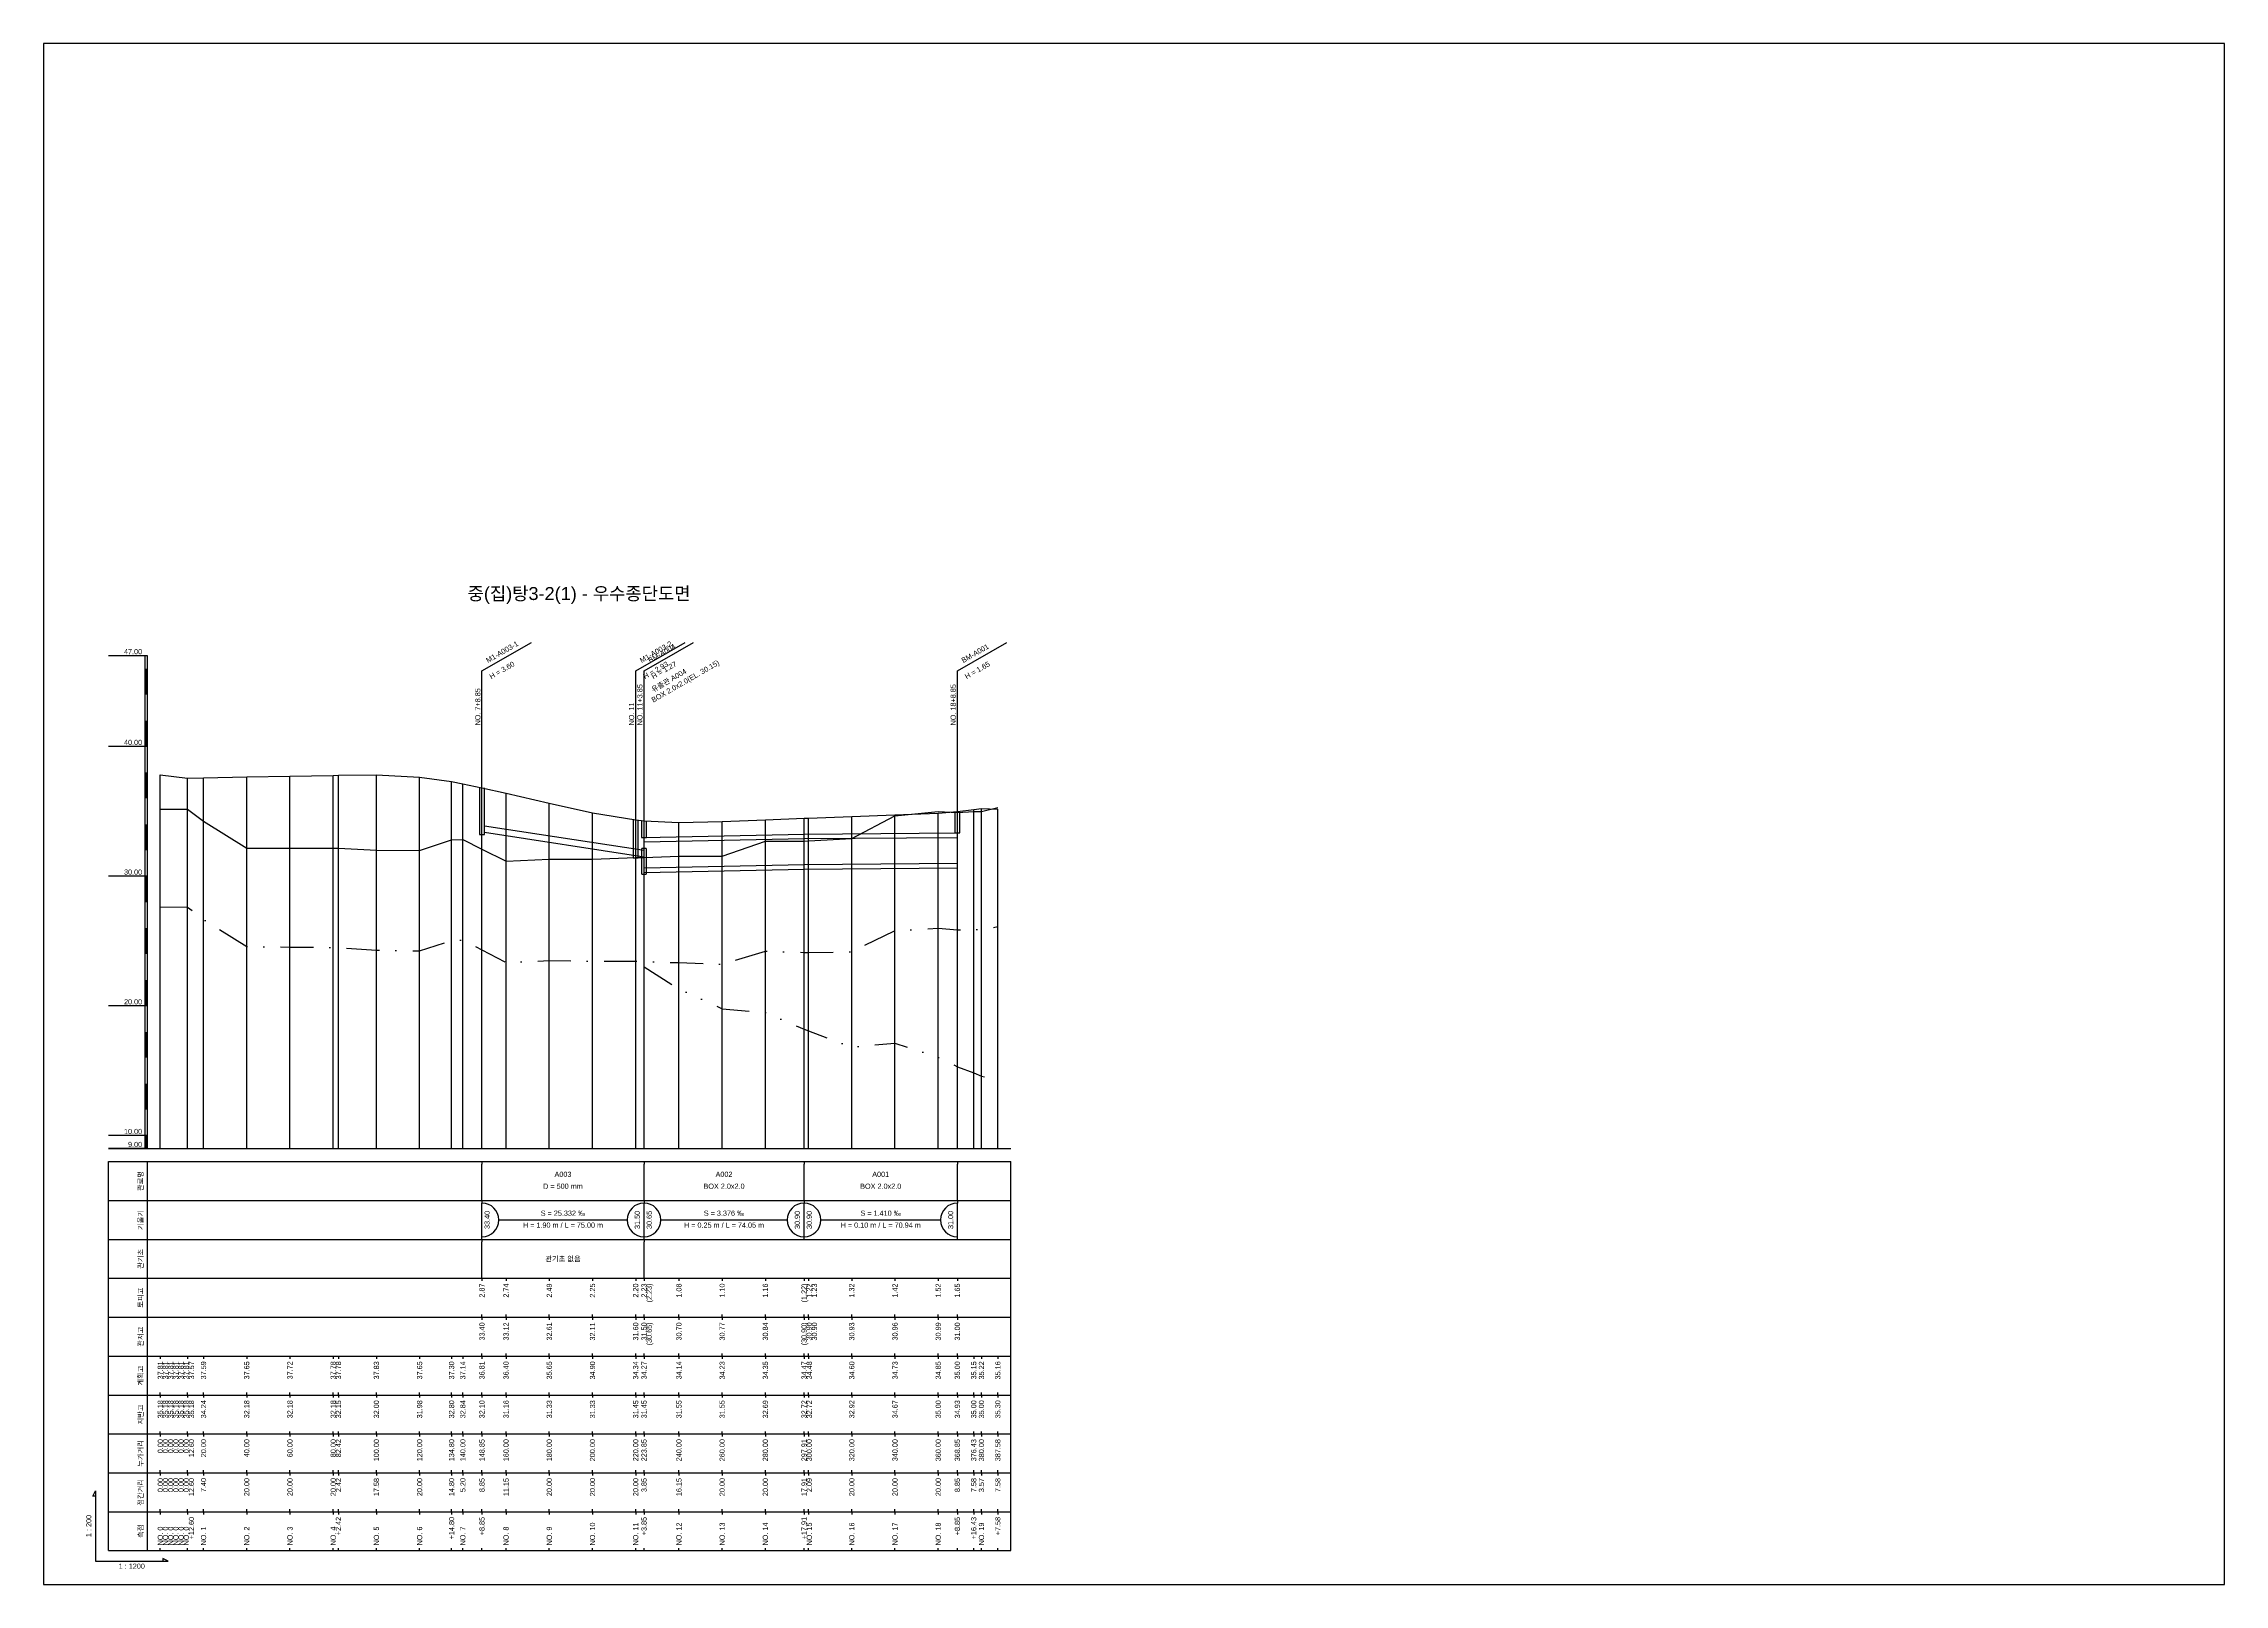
# Model space of a CAD drawing. Header units: millimetres. Extents: x -105495 to 3444, y -108190 to 2013.
# Drawn here: x 20 to 861, y -10948 to -10354 of the extents above; entities that cross this region are included whole.
import ezdxf
from ezdxf.enums import TextEntityAlignment as Align

# ---------------------------------------------------------------- set-up
doc = ezdxf.new("R2010")
doc.units = ezdxf.units.MM
doc.linetypes.add('DASHDOT', pattern=[25.4, 12.7, -6.35, 0, -6.35])
doc.linetypes.add('DIVIDE', pattern=[31.75, 12.7, -6.35, 0, -6.35, 0, -6.35])
for name, color, linetype in [('KZ_종단_계획선', 1, 'Continuous'), ('KZ_종단_관로', 4, 'Continuous'), ('KZ_종단_깃발', 7, 'Continuous'), ('KZ_종단_노선명', 7, 'Continuous'), ('KZ_종단_도각', 7, 'Continuous'), ('KZ_종단_맨홀', 4, 'Continuous'), ('KZ_종단_수직선', 7, 'Continuous'), ('KZ_종단_암거', 1, 'Continuous'), ('KZ_종단_암선1', 56, 'DASHDOT'), ('KZ_종단_암선2', 4, 'DIVIDE'), ('KZ_종단_지반선', 3, 'Continuous'), ('KZ_종단_테이블문자', 7, 'Continuous'), ('KZ_종단_테이블선', 7, 'Continuous'), ('KZ_종단_폴대', 7, 'Continuous')]:
    doc.layers.add(name, color=color, linetype=linetype)
doc.styles.get("Standard").update_dxf_attribs({"font": 'arial.ttf'})

msp = doc.modelspace()

# ---------------------------------------------------------------- linework, layer by layer
at = {"layer": 'KZ_종단_계획선'}
msp.add_lwpolyline([(65, -10635.93), (65, -10635.93), (65, -10635.93), (65, -10635.93), (65, -10635.93), (65, -10635.93), (75.5, -10637.15), (81.67, -10637.04), (98.33, -10636.73), (115, -10636.42), (131.67, -10636.11), (133.68, -10636.08), (148.33, -10635.86), (165, -10636.77), (177.34, -10638.49), (181.67, -10639.31), (189.04, -10640.95), (198.33, -10643.01), (215, -10646.77), (231.67, -10650.52), (248.33, -10653.3), (251.54, -10653.63), (265, -10654.32), (281.67, -10653.86), (298.33, -10653.24), (313.25, -10652.67), (315, -10652.61), (331.67, -10651.98), (348.33, -10651.35), (365, -10650.73), (372.37, -10650.01), (378.69, -10649.25), (381.67, -10648.89), (387.98, -10649.2)], dxfattribs=at)
at = {"layer": 'KZ_종단_관로'}
for p, q in [((190.04, -10655.5), (251.54, -10664.98)), ((190.04, -10658), (251.54, -10667.48))]:
    msp.add_line(p, q, dxfattribs=at)
for points in [[(251.54, -10660), (313.25, -10658.75)], [(251.54, -10661.75), (313.25, -10660.5)], [(313.25, -10658.75), (372.37, -10658.25)], [(313.25, -10660.5), (372.37, -10660)], [(251.54, -10671.75), (313.25, -10670.5)], [(251.54, -10673.5), (313.25, -10672.25)], [(313.25, -10670.5), (372.37, -10670)], [(313.25, -10672.25), (372.37, -10671.75)]]:
    msp.add_lwpolyline(points, dxfattribs=at)
at = {"layer": 'KZ_종단_깃발'}
for p, q in [((189.04, -10595.86), (208.09, -10584.86)), ((248.33, -10595.86), (267.39, -10584.86)), ((251.54, -10595.86), (270.6, -10584.86)), ((372.37, -10595.86), (391.43, -10584.86)), ((189.04, -10780), (189.04, -10595.86)), ((248.33, -10780), (248.33, -10595.86)), ((251.54, -10780), (251.54, -10595.86)), ((372.37, -10780), (372.37, -10595.86))]:
    msp.add_line(p, q, dxfattribs=at)
at = {"layer": 'KZ_종단_도각'}
msp.add_lwpolyline([(20, -10948), (861, -10948), (861, -10354), (20, -10354)], close=True, dxfattribs=at)
at = {"layer": 'KZ_종단_맨홀'}
for points in [[(188.04, -10640.95), (188.04, -10658.96), (190.04, -10658.96), (190.04, -10640.95)], [(247.33, -10653.3), (247.33, -10667.95), (249.33, -10667.95), (249.33, -10653.3)], [(250.54, -10653.63), (250.54, -10660), (252.54, -10660), (252.54, -10653.63)], [(371.37, -10650.01), (371.37, -10658.25), (373.37, -10658.25), (373.37, -10650.01)]]:
    msp.add_lwpolyline(points, dxfattribs=at)
at = {"layer": 'KZ_종단_수직선'}
for p, q in [((65, -10780), (65, -10635.93)), ((65, -10780), (65, -10635.93)), ((65, -10780), (65, -10635.93)), ((65, -10780), (65, -10635.93)), ((65, -10780), (65, -10635.93)), ((65, -10780), (65, -10635.93)), ((65, -10780), (65, -10635.93)), ((65, -10780), (65, -10635.93)), ((65, -10780), (65, -10635.93)), ((65, -10780), (65, -10635.93)), ((65, -10780), (65, -10635.93)), ((75.5, -10780), (75.5, -10637.15)), ((81.67, -10780), (81.67, -10637.04)), ((98.33, -10780), (98.33, -10636.73)), ((115, -10780), (115, -10636.42)), ((131.67, -10780), (131.67, -10636.11)), ((133.68, -10780), (133.68, -10636.08)), ((148.33, -10780), (148.33, -10635.86)), ((165, -10780), (165, -10636.77)), ((177.33, -10780), (177.33, -10638.49)), ((181.67, -10780), (181.67, -10639.31)), ((189.04, -10780), (189.04, -10640.95)), ((198.33, -10780), (198.33, -10643.01)), ((215, -10780), (215, -10646.77)), ((231.67, -10780), (231.67, -10650.52)), ((248.33, -10780), (248.33, -10653.3)), ((251.54, -10780), (251.54, -10653.63)), ((265, -10780), (265, -10654.32)), ((281.67, -10780), (281.67, -10653.86)), ((298.33, -10780), (298.33, -10653.24)), ((313.26, -10780), (313.26, -10652.67)), ((315, -10780), (315, -10652.61)), ((331.67, -10780), (331.67, -10651.98)), ((348.33, -10780), (348.33, -10651.35)), ((365, -10780), (365, -10650.73)), ((372.37, -10780), (372.37, -10650.01)), ((378.69, -10780), (378.69, -10649.25)), ((381.67, -10780), (381.67, -10648.89)), ((387.98, -10780), (387.98, -10649.2))]:
    msp.add_line(p, q, dxfattribs=at)
at = {"layer": 'KZ_종단_암거'}
for p, q in [((252.38, -10664.25), (250.71, -10664.25)), ((250.71, -10674.25), (250.71, -10664.25)), ((252.38, -10664.25), (252.38, -10674.25)), ((250.71, -10674.25), (252.38, -10674.25))]:
    msp.add_line(p, q, dxfattribs=at)
at = {"layer": 'KZ_종단_암선1', "flags": 128}
msp.add_lwpolyline([(65, -10686.8), (65, -10686.8), (65, -10686.8), (65, -10686.8), (65, -10686.8), (65, -10686.8), (75.5, -10686.91), (81.67, -10691.67), (98.33, -10702.13), (115, -10702.3), (131.67, -10702.46), (133.68, -10702.58), (148.33, -10703.5), (165, -10703.77), (177.33, -10699.8), (181.67, -10699.62), (189.04, -10703.4), (198.33, -10708.17), (215, -10707.5), (231.67, -10707.76), (248.33, -10707.73), (251.54, -10707.95), (265, -10708.27), (281.67, -10708.97), (298.33, -10703.9), (313.26, -10704.37), (315, -10704.42), (331.67, -10704.1), (348.33, -10695.99), (365, -10694.97), (372.37, -10695.64), (378.69, -10695.54), (381.67, -10695.63), (387.98, -10694.41)], dxfattribs=at)
at = {"layer": 'KZ_종단_암선2', "flags": 128}
msp.add_lwpolyline([(251.54, -10709.95), (265, -10718.43), (281.67, -10726.07), (298.33, -10727.56), (313.26, -10733.9), (315, -10734.64), (331.67, -10740.87), (348.33, -10739.32), (365, -10744.84), (372.37, -10748.42), (378.69, -10750.8), (381.67, -10752.07), (387.98, -10753.32)], dxfattribs=at)
at = {"layer": 'KZ_종단_지반선', "flags": 128}
msp.add_lwpolyline([(65, -10649.12), (65, -10649.12), (65, -10649.12), (65, -10649.12), (65, -10649.12), (65, -10649.12), (75.5, -10649.12), (81.67, -10653.82), (98.33, -10664.12), (115, -10664.12), (131.67, -10664.12), (133.68, -10664.23), (148.33, -10665), (165, -10665.11), (177.33, -10661.02), (181.67, -10660.8), (189.04, -10664.51), (198.33, -10669.18), (215, -10668.35), (231.67, -10668.35), (248.33, -10667.75), (251.54, -10667.75), (265, -10667.26), (281.67, -10667.26), (298.33, -10661.53), (313.26, -10661.42), (315, -10661.4), (331.67, -10660.42), (348.33, -10651.66), (365, -10649.98), (372.37, -10650.36), (378.69, -10650.01), (381.67, -10649.99), (387.98, -10648.51)], dxfattribs=at)
at = {"layer": 'KZ_종단_테이블문자'}
for p, q in [((189.04, -10785), (189.04, -10786)), ((189.04, -10799), (189.04, -10786)), ((251.54, -10785), (251.54, -10786)), ((251.54, -10785), (251.54, -10786)), ((251.54, -10799), (251.54, -10786)), ((251.54, -10799), (251.54, -10786)), ((313.26, -10785), (313.26, -10786)), ((313.26, -10785), (313.26, -10786)), ((313.26, -10799), (313.26, -10786)), ((313.26, -10799), (313.26, -10786)), ((372.37, -10785), (372.37, -10786)), ((372.37, -10799), (372.37, -10786)), ((189.04, -10800), (189.04, -10799)), ((189.04, -10800), (189.04, -10801)), ((189.04, -10814), (189.04, -10801)), ((251.54, -10800), (251.54, -10799)), ((251.54, -10800), (251.54, -10799)), ((251.54, -10800), (251.54, -10801)), ((251.54, -10800), (251.54, -10801)), ((251.54, -10814), (251.54, -10801)), ((251.54, -10814), (251.54, -10801)), ((313.26, -10800), (313.26, -10799)), ((313.26, -10800), (313.26, -10799)), ((313.26, -10800), (313.26, -10801)), ((313.26, -10800), (313.26, -10801)), ((313.26, -10814), (313.26, -10801)), ((313.26, -10814), (313.26, -10801)), ((372.37, -10800), (372.37, -10799)), ((372.37, -10800), (372.37, -10801)), ((372.37, -10814), (372.37, -10801)), ((189.04, -10815), (189.04, -10814)), ((189.04, -10815), (189.04, -10816)), ((195.46, -10807.5), (245.12, -10807.5)), ((251.54, -10815), (251.54, -10814)), ((251.54, -10815), (251.54, -10814)), ((251.54, -10815), (251.54, -10816)), ((257.96, -10807.5), (306.84, -10807.5)), ((313.26, -10815), (313.26, -10814)), ((313.26, -10815), (313.26, -10814)), ((319.67, -10807.5), (365.96, -10807.5)), ((372.37, -10815), (372.37, -10814)), ((189.04, -10829), (189.04, -10816)), ((251.54, -10829), (251.54, -10816)), ((189.04, -10830), (189.04, -10829)), ((251.54, -10830), (251.54, -10829))]:
    msp.add_line(p, q, dxfattribs=at)
for centre, start, end in [((189.04, -10807.5), 270, 90), ((251.54, -10807.5), 90, 270), ((251.54, -10807.5), 270, 90), ((313.26, -10807.5), 90, 270), ((313.26, -10807.5), 270, 90), ((372.37, -10807.5), 90, 270)]:
    msp.add_arc(centre, 6.5, start, end, dxfattribs=at)
at = {"layer": 'KZ_종단_테이블선'}
for p, q in [((45, -10780), (392.98, -10780)), ((45, -10800), (45, -10785)), ((45, -10785), (392.98, -10785)), ((60, -10800), (60, -10785)), ((392.98, -10800), (392.98, -10785)), ((45, -10815), (45, -10800)), ((45, -10800), (392.98, -10800)), ((60, -10815), (60, -10800)), ((392.98, -10815), (392.98, -10800)), ((45, -10830), (45, -10815)), ((45, -10815), (392.98, -10815)), ((60, -10830), (60, -10815)), ((392.98, -10830), (392.98, -10815)), ((45, -10845), (45, -10830)), ((45, -10830), (392.98, -10830)), ((60, -10845), (60, -10830)), ((189.04, -10830), (189.04, -10831)), ((198.33, -10830), (198.33, -10831)), ((215, -10830), (215, -10831)), ((231.67, -10830), (231.67, -10831)), ((248.33, -10830), (248.33, -10831)), ((251.54, -10830), (251.54, -10831)), ((265, -10830), (265, -10831)), ((281.67, -10830), (281.67, -10831)), ((298.33, -10830), (298.33, -10831)), ((313.25, -10830), (313.25, -10831)), ((315, -10830), (315, -10831)), ((331.67, -10830), (331.67, -10831)), ((348.33, -10830), (348.33, -10831)), ((365, -10830), (365, -10831)), ((372.37, -10830), (372.37, -10831)), ((392.98, -10845), (392.98, -10830)), ((45, -10860), (45, -10845)), ((45, -10845), (392.98, -10845)), ((60, -10860), (60, -10845)), ((189.04, -10845), (189.04, -10844)), ((189.04, -10845), (189.04, -10846)), ((198.33, -10845), (198.33, -10844)), ((198.33, -10845), (198.33, -10846)), ((215, -10845), (215, -10844)), ((215, -10845), (215, -10846)), ((231.67, -10845), (231.67, -10844)), ((231.67, -10845), (231.67, -10846)), ((248.33, -10845), (248.33, -10844)), ((248.33, -10845), (248.33, -10846)), ((251.54, -10845), (251.54, -10844)), ((251.54, -10845), (251.54, -10846)), ((265, -10845), (265, -10844)), ((265, -10845), (265, -10846)), ((281.67, -10845), (281.67, -10844)), ((281.67, -10845), (281.67, -10846)), ((298.33, -10845), (298.33, -10844)), ((298.33, -10845), (298.33, -10846)), ((313.25, -10845), (313.25, -10844)), ((313.25, -10845), (313.25, -10846)), ((315, -10845), (315, -10844)), ((315, -10845), (315, -10846)), ((331.67, -10845), (331.67, -10844)), ((331.67, -10845), (331.67, -10846)), ((348.33, -10845), (348.33, -10844)), ((348.33, -10845), (348.33, -10846)), ((365, -10845), (365, -10844)), ((365, -10845), (365, -10846)), ((372.37, -10845), (372.37, -10844)), ((372.37, -10845), (372.37, -10846)), ((392.98, -10860), (392.98, -10845)), ((45, -10875), (45, -10860)), ((45, -10860), (392.98, -10860)), ((60, -10875), (60, -10860)), ((65, -10860), (65, -10861)), ((65, -10860), (65, -10861)), ((65, -10860), (65, -10861)), ((65, -10860), (65, -10861)), ((65, -10860), (65, -10861)), ((65, -10860), (65, -10861)), ((75.5, -10860), (75.5, -10861)), ((81.67, -10860), (81.67, -10861)), ((98.33, -10860), (98.33, -10861)), ((115, -10860), (115, -10861)), ((131.67, -10860), (131.67, -10861)), ((133.68, -10860), (133.68, -10861)), ((148.33, -10860), (148.33, -10861)), ((165, -10860), (165, -10861)), ((177.33, -10860), (177.33, -10861)), ((181.67, -10860), (181.67, -10861)), ((189.04, -10860), (189.04, -10859)), ((189.04, -10860), (189.04, -10861)), ((198.33, -10860), (198.33, -10859)), ((198.33, -10860), (198.33, -10861)), ((215, -10860), (215, -10859)), ((215, -10860), (215, -10861)), ((231.67, -10860), (231.67, -10859)), ((231.67, -10860), (231.67, -10861)), ((248.33, -10860), (248.33, -10859)), ((248.33, -10860), (248.33, -10861)), ((251.54, -10860), (251.54, -10859)), ((251.54, -10860), (251.54, -10861)), ((265, -10860), (265, -10859)), ((265, -10860), (265, -10861)), ((281.67, -10860), (281.67, -10859)), ((281.67, -10860), (281.67, -10861)), ((298.33, -10860), (298.33, -10859)), ((298.33, -10860), (298.33, -10861)), ((313.25, -10860), (313.25, -10859)), ((313.26, -10860), (313.26, -10861)), ((315, -10860), (315, -10859)), ((315, -10860), (315, -10861)), ((331.67, -10860), (331.67, -10859)), ((331.67, -10860), (331.67, -10861)), ((348.33, -10860), (348.33, -10859)), ((348.33, -10860), (348.33, -10861)), ((365, -10860), (365, -10859)), ((365, -10860), (365, -10861)), ((372.37, -10860), (372.37, -10859)), ((372.37, -10860), (372.37, -10861)), ((378.69, -10860), (378.69, -10861)), ((381.67, -10860), (381.67, -10861)), ((387.98, -10860), (387.98, -10861)), ((392.98, -10875), (392.98, -10860)), ((65, -10875), (65, -10874)), ((65, -10875), (65, -10874)), ((65, -10875), (65, -10874)), ((65, -10875), (65, -10874)), ((65, -10875), (65, -10874)), ((65, -10875), (65, -10874)), ((75.5, -10875), (75.5, -10874)), ((81.67, -10875), (81.67, -10874)), ((98.33, -10875), (98.33, -10874)), ((115, -10875), (115, -10874)), ((131.67, -10875), (131.67, -10874)), ((133.68, -10875), (133.68, -10874)), ((148.33, -10875), (148.33, -10874)), ((165, -10875), (165, -10874)), ((177.33, -10875), (177.33, -10874)), ((181.67, -10875), (181.67, -10874)), ((189.04, -10875), (189.04, -10874)), ((198.33, -10875), (198.33, -10874)), ((215, -10875), (215, -10874)), ((231.67, -10875), (231.67, -10874)), ((248.33, -10875), (248.33, -10874)), ((251.54, -10875), (251.54, -10874)), ((265, -10875), (265, -10874)), ((281.67, -10875), (281.67, -10874)), ((298.33, -10875), (298.33, -10874)), ((313.26, -10875), (313.26, -10874)), ((315, -10875), (315, -10874)), ((331.67, -10875), (331.67, -10874)), ((348.33, -10875), (348.33, -10874)), ((365, -10875), (365, -10874)), ((372.37, -10875), (372.37, -10874)), ((378.69, -10875), (378.69, -10874)), ((381.67, -10875), (381.67, -10874)), ((387.98, -10875), (387.98, -10874)), ((45, -10890), (45, -10875)), ((45, -10875), (392.98, -10875)), ((60, -10890), (60, -10875)), ((65, -10875), (65, -10876)), ((65, -10875), (65, -10876)), ((65, -10875), (65, -10876)), ((65, -10875), (65, -10876)), ((65, -10875), (65, -10876)), ((65, -10875), (65, -10876)), ((75.5, -10875), (75.5, -10876)), ((81.67, -10875), (81.67, -10876)), ((98.33, -10875), (98.33, -10876)), ((115, -10875), (115, -10876)), ((131.67, -10875), (131.67, -10876)), ((133.68, -10875), (133.68, -10876)), ((148.33, -10875), (148.33, -10876)), ((165, -10875), (165, -10876)), ((177.33, -10875), (177.33, -10876)), ((181.67, -10875), (181.67, -10876)), ((189.04, -10875), (189.04, -10876)), ((198.33, -10875), (198.33, -10876)), ((215, -10875), (215, -10876)), ((231.67, -10875), (231.67, -10876)), ((248.33, -10875), (248.33, -10876)), ((251.54, -10875), (251.54, -10876)), ((265, -10875), (265, -10876)), ((281.67, -10875), (281.67, -10876)), ((298.33, -10875), (298.33, -10876)), ((313.26, -10875), (313.26, -10876)), ((315, -10875), (315, -10876)), ((331.67, -10875), (331.67, -10876)), ((348.33, -10875), (348.33, -10876)), ((365, -10875), (365, -10876)), ((372.37, -10875), (372.37, -10876)), ((378.69, -10875), (378.69, -10876)), ((381.67, -10875), (381.67, -10876)), ((387.98, -10875), (387.98, -10876)), ((392.98, -10890), (392.98, -10875)), ((45, -10905), (45, -10890)), ((45, -10890), (392.98, -10890)), ((60, -10905), (60, -10890)), ((65, -10890), (65, -10889)), ((65, -10890), (65, -10889)), ((65, -10890), (65, -10889)), ((65, -10890), (65, -10889)), ((65, -10890), (65, -10889)), ((65, -10890), (65, -10889)), ((65, -10890), (65, -10891)), ((65, -10890), (65, -10891)), ((65, -10890), (65, -10891)), ((65, -10890), (65, -10891)), ((65, -10890), (65, -10891)), ((65, -10890), (65, -10891)), ((75.5, -10890), (75.5, -10889)), ((75.5, -10890), (75.5, -10891)), ((81.67, -10890), (81.67, -10889)), ((81.67, -10890), (81.67, -10891)), ((98.33, -10890), (98.33, -10889)), ((98.33, -10890), (98.33, -10891)), ((115, -10890), (115, -10889)), ((115, -10890), (115, -10891)), ((131.67, -10890), (131.67, -10889)), ((131.67, -10890), (131.67, -10891)), ((133.68, -10890), (133.68, -10889)), ((133.68, -10890), (133.68, -10891)), ((148.33, -10890), (148.33, -10889)), ((148.33, -10890), (148.33, -10891)), ((165, -10890), (165, -10889)), ((165, -10890), (165, -10891)), ((177.33, -10890), (177.33, -10889)), ((177.33, -10890), (177.33, -10891)), ((181.67, -10890), (181.67, -10889)), ((181.67, -10890), (181.67, -10891)), ((189.04, -10890), (189.04, -10889)), ((189.04, -10890), (189.04, -10891)), ((198.33, -10890), (198.33, -10889)), ((198.33, -10890), (198.33, -10891)), ((215, -10890), (215, -10889)), ((215, -10890), (215, -10891)), ((231.67, -10890), (231.67, -10889)), ((231.67, -10890), (231.67, -10891)), ((248.33, -10890), (248.33, -10889)), ((248.33, -10890), (248.33, -10891)), ((251.54, -10890), (251.54, -10889)), ((251.54, -10890), (251.54, -10891)), ((265, -10890), (265, -10889)), ((265, -10890), (265, -10891)), ((281.67, -10890), (281.67, -10889)), ((281.67, -10890), (281.67, -10891)), ((298.33, -10890), (298.33, -10889)), ((298.33, -10890), (298.33, -10891)), ((313.26, -10890), (313.26, -10889)), ((313.26, -10890), (313.26, -10891)), ((315, -10890), (315, -10889)), ((315, -10890), (315, -10891)), ((331.67, -10890), (331.67, -10889)), ((331.67, -10890), (331.67, -10891)), ((348.33, -10890), (348.33, -10889)), ((348.33, -10890), (348.33, -10891)), ((365, -10890), (365, -10889)), ((365, -10890), (365, -10891)), ((372.37, -10890), (372.37, -10889)), ((372.37, -10890), (372.37, -10891)), ((378.69, -10890), (378.69, -10889)), ((378.69, -10890), (378.69, -10891)), ((381.67, -10890), (381.67, -10889)), ((381.67, -10890), (381.67, -10891)), ((387.98, -10890), (387.98, -10889)), ((387.98, -10890), (387.98, -10891)), ((392.98, -10905), (392.98, -10890)), ((45, -10920), (45, -10905)), ((45, -10905), (392.98, -10905)), ((60, -10920), (60, -10905)), ((65, -10905), (65, -10904)), ((65, -10905), (65, -10904)), ((65, -10905), (65, -10904)), ((65, -10905), (65, -10904)), ((65, -10905), (65, -10904)), ((65, -10905), (65, -10904)), ((65, -10905), (65, -10906)), ((65, -10905), (65, -10906)), ((65, -10905), (65, -10906)), ((65, -10905), (65, -10906)), ((65, -10905), (65, -10906)), ((65, -10905), (65, -10906)), ((75.5, -10905), (75.5, -10904)), ((75.5, -10905), (75.5, -10906)), ((81.67, -10905), (81.67, -10904)), ((81.67, -10905), (81.67, -10906)), ((98.33, -10905), (98.33, -10904)), ((98.33, -10905), (98.33, -10906)), ((115, -10905), (115, -10904)), ((115, -10905), (115, -10906)), ((131.67, -10905), (131.67, -10904)), ((131.67, -10905), (131.67, -10906)), ((133.68, -10905), (133.68, -10904)), ((133.68, -10905), (133.68, -10906)), ((148.33, -10905), (148.33, -10904)), ((148.33, -10905), (148.33, -10906)), ((165, -10905), (165, -10904)), ((165, -10905), (165, -10906)), ((177.33, -10905), (177.33, -10904)), ((177.33, -10905), (177.33, -10906)), ((181.67, -10905), (181.67, -10904)), ((181.67, -10905), (181.67, -10906)), ((189.04, -10905), (189.04, -10904)), ((189.04, -10905), (189.04, -10906)), ((198.33, -10905), (198.33, -10904)), ((198.33, -10905), (198.33, -10906)), ((215, -10905), (215, -10904)), ((215, -10905), (215, -10906)), ((231.67, -10905), (231.67, -10904)), ((231.67, -10905), (231.67, -10906)), ((248.33, -10905), (248.33, -10904)), ((248.33, -10905), (248.33, -10906)), ((251.54, -10905), (251.54, -10904)), ((251.54, -10905), (251.54, -10906)), ((265, -10905), (265, -10904)), ((265, -10905), (265, -10906)), ((281.67, -10905), (281.67, -10904)), ((281.67, -10905), (281.67, -10906)), ((298.33, -10905), (298.33, -10904)), ((298.33, -10905), (298.33, -10906)), ((313.26, -10905), (313.26, -10904)), ((313.26, -10905), (313.26, -10906)), ((315, -10905), (315, -10904)), ((315, -10905), (315, -10906)), ((331.67, -10905), (331.67, -10904)), ((331.67, -10905), (331.67, -10906)), ((348.33, -10905), (348.33, -10904)), ((348.33, -10905), (348.33, -10906)), ((365, -10905), (365, -10904)), ((365, -10905), (365, -10906)), ((372.37, -10905), (372.37, -10904)), ((372.37, -10905), (372.37, -10906)), ((378.69, -10905), (378.69, -10904)), ((378.69, -10905), (378.69, -10906)), ((381.67, -10905), (381.67, -10904)), ((381.67, -10905), (381.67, -10906)), ((387.98, -10905), (387.98, -10904)), ((387.98, -10905), (387.98, -10906)), ((392.98, -10920), (392.98, -10905)), ((45, -10935), (45, -10920)), ((45, -10920), (392.98, -10920)), ((60, -10935), (60, -10920)), ((65, -10920), (65, -10919)), ((65, -10920), (65, -10919)), ((65, -10920), (65, -10919)), ((65, -10920), (65, -10919)), ((65, -10920), (65, -10919)), ((65, -10920), (65, -10919)), ((65, -10920), (65, -10921)), ((65, -10920), (65, -10921)), ((65, -10920), (65, -10921)), ((65, -10920), (65, -10921)), ((65, -10920), (65, -10921)), ((65, -10920), (65, -10921)), ((75.5, -10920), (75.5, -10919)), ((75.5, -10920), (75.5, -10921)), ((81.67, -10920), (81.67, -10919)), ((81.67, -10920), (81.67, -10921)), ((98.33, -10920), (98.33, -10919)), ((98.33, -10920), (98.33, -10921)), ((115, -10920), (115, -10919)), ((115, -10920), (115, -10921)), ((131.67, -10920), (131.67, -10919)), ((131.67, -10920), (131.67, -10921)), ((133.68, -10920), (133.68, -10919)), ((133.68, -10920), (133.68, -10921)), ((148.33, -10920), (148.33, -10919)), ((148.33, -10920), (148.33, -10921)), ((165, -10920), (165, -10919)), ((165, -10920), (165, -10921)), ((177.33, -10920), (177.33, -10919)), ((177.33, -10920), (177.33, -10921)), ((181.67, -10920), (181.67, -10919)), ((181.67, -10920), (181.67, -10921)), ((189.04, -10920), (189.04, -10919)), ((189.04, -10920), (189.04, -10921)), ((198.33, -10920), (198.33, -10919)), ((198.33, -10920), (198.33, -10921)), ((215, -10920), (215, -10919)), ((215, -10920), (215, -10921)), ((231.67, -10920), (231.67, -10919)), ((231.67, -10920), (231.67, -10921)), ((248.33, -10920), (248.33, -10919)), ((248.33, -10920), (248.33, -10921)), ((251.54, -10920), (251.54, -10919)), ((251.54, -10920), (251.54, -10921)), ((265, -10920), (265, -10919)), ((265, -10920), (265, -10921)), ((281.67, -10920), (281.67, -10919)), ((281.67, -10920), (281.67, -10921)), ((298.33, -10920), (298.33, -10919)), ((298.33, -10920), (298.33, -10921)), ((313.26, -10920), (313.26, -10919)), ((313.26, -10920), (313.26, -10921)), ((315, -10920), (315, -10919)), ((315, -10920), (315, -10921)), ((331.67, -10920), (331.67, -10919)), ((331.67, -10920), (331.67, -10921)), ((348.33, -10920), (348.33, -10919)), ((348.33, -10920), (348.33, -10921)), ((365, -10920), (365, -10919)), ((365, -10920), (365, -10921)), ((372.37, -10920), (372.37, -10919)), ((372.37, -10920), (372.37, -10921)), ((378.69, -10920), (378.69, -10919)), ((378.69, -10920), (378.69, -10921)), ((381.67, -10920), (381.67, -10919)), ((381.67, -10920), (381.67, -10921)), ((387.98, -10920), (387.98, -10919)), ((387.98, -10920), (387.98, -10921)), ((392.98, -10935), (392.98, -10920)), ((45, -10935), (392.98, -10935)), ((65, -10935), (65, -10934)), ((65, -10935), (65, -10934)), ((65, -10935), (65, -10934)), ((65, -10935), (65, -10934)), ((65, -10935), (65, -10934)), ((65, -10935), (65, -10934)), ((75.5, -10935), (75.5, -10934)), ((81.67, -10935), (81.67, -10934)), ((98.33, -10935), (98.33, -10934)), ((115, -10935), (115, -10934)), ((131.67, -10935), (131.67, -10934)), ((133.68, -10935), (133.68, -10934)), ((148.33, -10935), (148.33, -10934)), ((165, -10935), (165, -10934)), ((177.33, -10935), (177.33, -10934)), ((181.67, -10935), (181.67, -10934)), ((189.04, -10935), (189.04, -10934)), ((198.33, -10935), (198.33, -10934)), ((215, -10935), (215, -10934)), ((231.67, -10935), (231.67, -10934)), ((248.33, -10935), (248.33, -10934)), ((251.54, -10935), (251.54, -10934)), ((265, -10935), (265, -10934)), ((281.67, -10935), (281.67, -10934)), ((298.33, -10935), (298.33, -10934)), ((313.26, -10935), (313.26, -10934)), ((315, -10935), (315, -10934)), ((331.67, -10935), (331.67, -10934)), ((348.33, -10935), (348.33, -10934)), ((365, -10935), (365, -10934)), ((372.37, -10935), (372.37, -10934)), ((378.69, -10935), (378.69, -10934)), ((381.67, -10935), (381.67, -10934)), ((387.98, -10935), (387.98, -10934))]:
    msp.add_line(p, q, dxfattribs=at)
msp.add_lwpolyline([(40, -10914), (39, -10914), (40, -10912), (40, -10939), (68, -10939), (66, -10938), (66, -10939)], dxfattribs=at)
at = {"layer": 'KZ_종단_폴대'}
for p, q in [((60, -10590), (45, -10590)), ((60, -10625), (45, -10625)), ((60, -10675), (45, -10675)), ((60, -10725), (45, -10725)), ((60, -10775), (45, -10775)), ((60, -10780), (45, -10780))]:
    msp.add_line(p, q, dxfattribs=at)
msp.add_lwpolyline([(60, -10780), (60, -10590), (59, -10590), (59, -10780), (60, -10780)], dxfattribs=at)
at = {"layer": 'KZ_종단_폴대', "const_width": 1}
for points in [[(59.5, -10605), (59.5, -10595)], [(59.5, -10625), (59.5, -10615)], [(59.5, -10645), (59.5, -10635)], [(59.5, -10665), (59.5, -10655)], [(59.5, -10685), (59.5, -10675)], [(59.5, -10705), (59.5, -10695)], [(59.5, -10725), (59.5, -10715)], [(59.5, -10745), (59.5, -10735)], [(59.5, -10765), (59.5, -10755)], [(59.5, -10780), (59.5, -10775)]]:
    msp.add_lwpolyline(points, dxfattribs=at)

# ---------------------------------------------------------------- texts
at = {"layer": 'KZ_종단_깃발'}
for s, rotation, p in [('M1-A003-1', 30, (191.64, -10593.36)), ('M1-A003-2', 30, (250.93, -10593.36)), ('BM-A004', 30, (254.14, -10593.36)), ('BM-A001', 30, (374.97, -10593.36)), ('NO. 7+8.85', 90, (189.04, -10616.86)), ('NO. 11+3.85', 90, (251.54, -10616.86)), ('NO. 18+8.85', 90, (372.37, -10616.86)), ('NO. 11', 90, (248.33, -10616.86))]:
    msp.add_text(s, height=2, rotation=rotation, dxfattribs=at).set_placement(p, align=Align.BOTTOM_LEFT)
for s, p in [('H = 3.60', (191.64, -10597.36)), ('H = 2.93', (250.93, -10597.36)), ('BOX 2.0x2.0(EL. 30.15)', (254.14, -10606.36)), ('H = 1.27', (254.14, -10597.36)), ('유출관 A004', (254.14, -10602.36)), ('H = 1.65', (374.97, -10597.36))]:
    msp.add_text(s, height=2, rotation=30, dxfattribs=at).set_placement(p, align=Align.TOP_LEFT)
at = {"layer": 'KZ_종단_노선명'}
msp.add_text('중(집)탕3-2(1) - 우수종단도면', height=5, dxfattribs=at).set_placement((226.49, -10570), align=Align.BOTTOM_CENTER)
at = {"layer": 'KZ_종단_테이블문자'}
for s, p in [('A003', (220.29, -10791.5)), ('A002', (282.4, -10791.5)), ('A001', (342.82, -10791.5)), ('S = 25.332 ‰', (220.29, -10806.5)), ('S = 3.376 ‰', (282.4, -10806.5)), ('S = 1.410 ‰', (342.82, -10806.5))]:
    msp.add_text(s, height=2, dxfattribs=at).set_placement(p, align=Align.BOTTOM_CENTER)
for s, p in [('D = 500 mm', (220.29, -10793.5)), ('BOX 2.0x2.0', (282.4, -10793.5)), ('BOX 2.0x2.0', (342.82, -10793.5)), ('H = 1.90 m / L = 75.00 m', (220.29, -10808.5)), ('H = 0.25 m / L = 74.05 m', (282.4, -10808.5)), ('H = 0.10 m / L = 70.94 m', (342.82, -10808.5))]:
    msp.add_text(s, height=2, dxfattribs=at).set_placement(p, align=Align.TOP_CENTER)
for s, p in [('33.40', (190.04, -10807.5)), ('30.65', (252.54, -10807.5)), ('30.90', (314.26, -10807.5))]:
    msp.add_text(s, height=2, rotation=90, dxfattribs=at).set_placement(p, align=Align.TOP_CENTER)
for s, p in [('31.50', (250.54, -10807.5)), ('30.90', (312.26, -10807.5)), ('31.00', (371.37, -10807.5))]:
    msp.add_text(s, height=2, rotation=90, dxfattribs=at).set_placement(p, align=Align.BOTTOM_CENTER)
msp.add_text('관기초 없음', height=2, dxfattribs=at).set_placement((220.29, -10822.5), align=Align.MIDDLE_CENTER)
for s, p in [('2.87', (189.04, -10832)), ('2.74', (198.33, -10832)), ('2.49', (215, -10832)), ('2.25', (231.67, -10832)), ('2.20', (248.33, -10832)), ('2.23', (251.54, -10832)), ('(2.23)', (253.54, -10832)), ('1.08', (265, -10832)), ('1.10', (281.67, -10832)), ('1.16', (298.33, -10832)), ('(1.22)', (313.25, -10832)), ('1.22', (315.25, -10832)), ('1.23', (317.25, -10832)), ('1.32', (331.67, -10832)), ('1.42', (348.33, -10832)), ('1.52', (365, -10832)), ('1.65', (372.37, -10832)), ('33.40', (189.04, -10847)), ('33.12', (198.33, -10847)), ('32.61', (215, -10847)), ('32.11', (231.67, -10847)), ('31.60', (248.33, -10847)), ('31.50', (251.54, -10847)), ('(30.65)', (253.54, -10847)), ('30.70', (265, -10847)), ('30.77', (281.67, -10847)), ('30.84', (298.33, -10847)), ('(30.90)', (313.25, -10847)), ('30.90', (315.25, -10847)), ('30.90', (317.25, -10847)), ('30.93', (331.67, -10847)), ('30.96', (348.33, -10847)), ('30.99', (365, -10847)), ('31.00', (372.37, -10847)), ('37.81', (65, -10862)), ('37.81', (67, -10862)), ('37.81', (69, -10862)), ('37.81', (71, -10862)), ('37.81', (73, -10862)), ('37.81', (75, -10862)), ('37.57', (77, -10862)), ('37.59', (81.67, -10862)), ('37.65', (98.33, -10862)), ('37.72', (115, -10862)), ('37.78', (131.67, -10862)), ('37.78', (133.68, -10862)), ('37.83', (148.33, -10862)), ('37.65', (165, -10862)), ('37.30', (177.33, -10862)), ('37.14', (181.67, -10862)), ('36.81', (189.04, -10862)), ('36.40', (198.33, -10862)), ('35.65', (215, -10862)), ('34.90', (231.67, -10862)), ('34.34', (248.33, -10862)), ('34.27', (251.54, -10862)), ('34.14', (265, -10862)), ('34.23', (281.67, -10862)), ('34.35', (298.33, -10862)), ('34.47', (313.26, -10862)), ('34.48', (315.26, -10862)), ('34.60', (331.67, -10862)), ('34.73', (348.33, -10862)), ('34.85', (365, -10862)), ('35.00', (372.37, -10862)), ('35.15', (378.69, -10862)), ('35.22', (381.67, -10862)), ('35.16', (387.98, -10862)), ('35.18', (65, -10877)), ('35.18', (67, -10877)), ('35.18', (69, -10877)), ('35.18', (71, -10877)), ('35.18', (73, -10877)), ('35.18', (75, -10877)), ('35.18', (77, -10877)), ('34.24', (81.67, -10877)), ('32.18', (98.33, -10877)), ('32.18', (115, -10877)), ('32.18', (131.67, -10877)), ('32.15', (133.68, -10877)), ('32.00', (148.33, -10877)), ('31.98', (165, -10877)), ('32.80', (177.33, -10877)), ('32.84', (181.67, -10877)), ('32.10', (189.04, -10877)), ('31.16', (198.33, -10877)), ('31.33', (215, -10877)), ('31.33', (231.67, -10877)), ('31.45', (248.33, -10877)), ('31.45', (251.54, -10877)), ('31.55', (265, -10877)), ('31.55', (281.67, -10877)), ('32.69', (298.33, -10877)), ('32.72', (313.26, -10877)), ('32.72', (315.26, -10877)), ('32.92', (331.67, -10877)), ('34.67', (348.33, -10877)), ('35.00', (365, -10877)), ('34.93', (372.37, -10877)), ('35.00', (378.69, -10877)), ('35.00', (381.67, -10877)), ('35.30', (387.98, -10877)), ('0.00', (65, -10892)), ('0.00', (67, -10892)), ('0.00', (69, -10892)), ('0.00', (71, -10892)), ('0.00', (73, -10892)), ('0.00', (75, -10892)), ('12.60', (77, -10892)), ('20.00', (81.67, -10892)), ('40.00', (98.33, -10892)), ('60.00', (115, -10892)), ('80.00', (131.67, -10892)), ('82.42', (133.68, -10892)), ('100.00', (148.33, -10892)), ('120.00', (165, -10892)), ('134.80', (177.33, -10892)), ('140.00', (181.67, -10892)), ('148.85', (189.04, -10892)), ('160.00', (198.33, -10892)), ('180.00', (215, -10892)), ('200.00', (231.67, -10892)), ('220.00', (248.33, -10892)), ('223.85', (251.54, -10892)), ('240.00', (265, -10892)), ('260.00', (281.67, -10892)), ('280.00', (298.33, -10892)), ('297.91', (313.26, -10892)), ('300.00', (315.26, -10892)), ('320.00', (331.67, -10892)), ('340.00', (348.33, -10892)), ('360.00', (365, -10892)), ('368.85', (372.37, -10892)), ('376.43', (378.69, -10892)), ('380.00', (381.67, -10892)), ('387.58', (387.98, -10892)), ('0.00', (65, -10907)), ('0.00', (67, -10907)), ('0.00', (69, -10907)), ('0.00', (71, -10907)), ('0.00', (73, -10907)), ('0.00', (75, -10907)), ('12.60', (77, -10907)), ('7.40', (81.67, -10907)), ('20.00', (98.33, -10907)), ('20.00', (115, -10907)), ('20.00', (131.67, -10907)), ('2.42', (133.68, -10907)), ('17.58', (148.33, -10907)), ('20.00', (165, -10907)), ('14.80', (177.33, -10907)), ('5.20', (181.67, -10907)), ('8.85', (189.04, -10907)), ('11.15', (198.33, -10907)), ('20.00', (215, -10907)), ('20.00', (231.67, -10907)), ('20.00', (248.33, -10907)), ('3.85', (251.54, -10907)), ('16.15', (265, -10907)), ('20.00', (281.67, -10907)), ('20.00', (298.33, -10907)), ('17.91', (313.26, -10907)), ('2.09', (315.26, -10907)), ('20.00', (331.67, -10907)), ('20.00', (348.33, -10907)), ('20.00', (365, -10907)), ('8.85', (372.37, -10907)), ('7.58', (378.69, -10907)), ('3.57', (381.67, -10907)), ('7.58', (387.98, -10907)), ('+12.60', (77, -10922)), ('+2.42', (133.68, -10922)), ('+14.80', (177.33, -10922)), ('+8.85', (189.04, -10922)), ('+3.85', (251.54, -10922)), ('+17.91', (313.26, -10922)), ('+8.85', (372.37, -10922)), ('+16.43', (378.69, -10922)), ('+7.58', (387.98, -10922))]:
    msp.add_text(s, height=2, rotation=90, dxfattribs=at).set_placement(p, align=Align.MIDDLE_RIGHT)
for s, p in [('NO. 10', (231.67, -10933)), ('NO. 11', (248.33, -10933)), ('NO. 12', (265, -10933)), ('NO. 13', (281.67, -10933)), ('NO. 14', (298.33, -10933)), ('NO. 15', (315.26, -10933)), ('NO. 16', (331.67, -10933)), ('NO. 17', (348.33, -10933)), ('NO. 18', (365, -10933)), ('NO. 19', (381.67, -10933)), ('NO. 0', (65, -10933)), ('NO. 0', (67, -10933)), ('NO. 0', (69, -10933)), ('NO. 0', (71, -10933)), ('NO. 0', (73, -10933)), ('NO. 0', (75, -10933)), ('NO. 1', (81.67, -10933)), ('NO. 2', (98.33, -10933)), ('NO. 3', (115, -10933)), ('NO. 4', (131.67, -10933)), ('NO. 5', (148.33, -10933)), ('NO. 6', (165, -10933)), ('NO. 7', (181.67, -10933)), ('NO. 8', (198.33, -10933)), ('NO. 9', (215, -10933))]:
    msp.add_text(s, height=2, rotation=90, dxfattribs=at).set_placement(p, align=Align.MIDDLE_LEFT)
at = {"layer": 'KZ_종단_테이블선'}
for s, p in [('관로명', (59, -10792.5)), ('기울기', (59, -10807.5)), ('관기초', (59, -10822.5)), ('토피고', (59, -10837.5)), ('관저고', (59, -10852.5)), ('계획고', (59, -10867.5)), ('지반고', (59, -10882.5)), ('누가거리', (59, -10897.5)), ('점간거리', (59, -10912.5)), ('1 : 200', (39, -10925.5)), ('측점', (59, -10927.5))]:
    msp.add_text(s, height=2, rotation=90, dxfattribs=at).set_placement(p, align=Align.BOTTOM_CENTER)
msp.add_text('1 : 1200', height=2, dxfattribs=at).set_placement((54, -10940), align=Align.TOP_CENTER)
at = {"layer": 'KZ_종단_폴대'}
for s, p in [('47.00', (58, -10590)), ('40.00', (58, -10625)), ('30.00', (58, -10675)), ('20.00', (58, -10725)), ('10.00', (58, -10775)), ('9.00', (58, -10780))]:
    msp.add_text(s, height=2, dxfattribs=at).set_placement(p, align=Align.BOTTOM_RIGHT)

doc.saveas('drawing.dxf')
